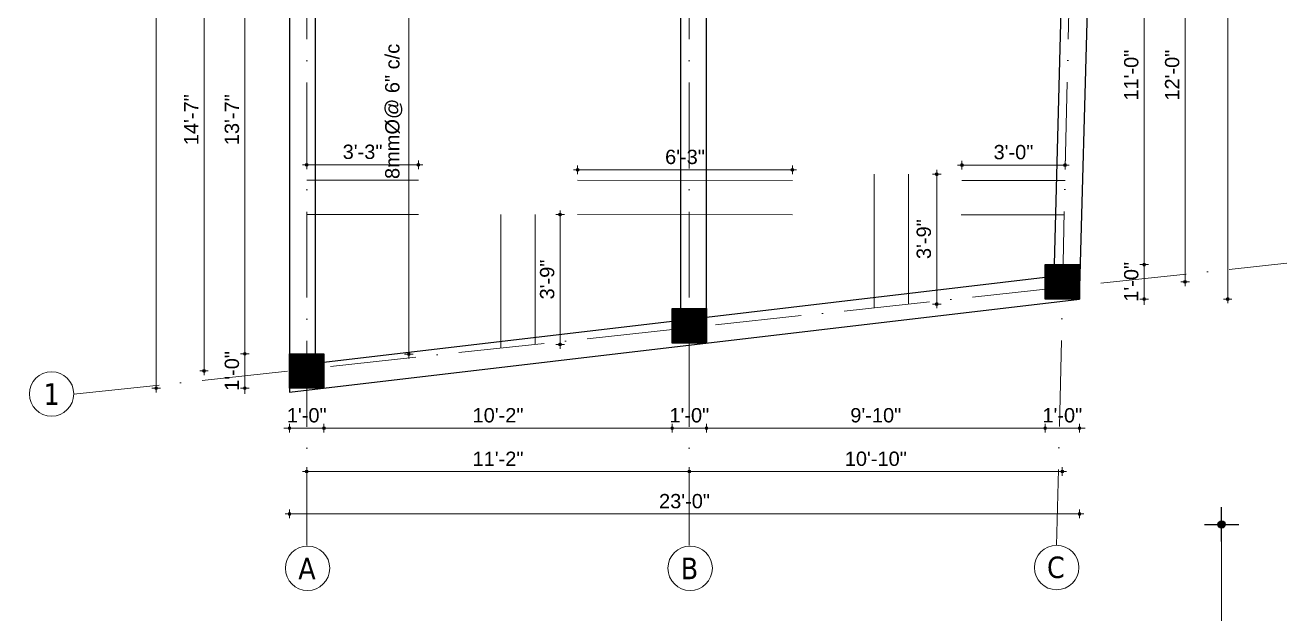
# Model space of a CAD drawing. Header units: inches. Extents: x 10143 to 23587, y -150 to 2442.
# Drawn here: x 11362.2 to 11802.9, y 797.1 to 1002.6 of the extents above; entities that cross this region are included whole.
import ezdxf

# ---------------------------------------------------------------- set-up
doc = ezdxf.new("R2010")
doc.units = ezdxf.units.IN
doc.header["$LTSCALE"] = 0.5
doc.header["$MEASUREMENT"] = 0
doc.header["$PDMODE"] = 66
doc.linetypes.add('ACAD_ISO10W100', pattern=[18, 12, -3, 0, -3])
for name, color, linetype, lineweight in [('BEAM LINE', 4, 'Continuous', 9), ('DIM_LINE', 165, 'Continuous', 15), ('Dimensions', 62, 'Continuous', 13), ('dimline', 3, 'Continuous', 15), ('hatch', 9, 'Continuous', 0), ('TEXT', 220, 'Continuous', 9), ('texts', 152, 'Continuous', 35), ('Toilet', 7, 'Continuous', 25)]:
    doc.layers.add(name, color=color, linetype=linetype, lineweight=lineweight)
for name, color, linetype in [('DIMENSION', 5, 'Continuous'), ('OUTLINE', 116, 'Continuous'), ('REBARS', 5, 'Continuous')]:
    doc.layers.add(name, color=color, linetype=linetype)
doc.styles.add('7 INCH', font='tahoma.ttf', dxfattribs={"height": 7})
doc.styles.add('Capt 1', font='arial.ttf', dxfattribs={"height": 12})
doc.styles.add('DIM', font='tahoma.ttf')
doc.styles.add('Labels', font='arial.ttf', dxfattribs={"height": 8})
doc.styles.get("Standard").update_dxf_attribs({"font": 'arial.ttf'})
doc.dimstyles.new('7 INCH', dxfattribs={"dimscale": 0, "dimtxt": 7, "dimasz": 1, "dimexe": 2, "dimexo": 9, "dimgap": 2, "dimtad": 1, "dimdec": 0, "dimzin": 3, "dimdsep": 46, "dimlunit": 4, "dimtxsty": '7 INCH', "dimblk": 'DIM', "dimcen": 3, "dimdle": 3, "dimse1": 1, "dimse2": 1, "dimclrd": 256, "dimclre": 256, "dimclrt": 7, "dimadec": 1, "dimazin": 2, "dimtfac": 1, "dimtdec": 0, "dimtix": 1, "dimtofl": 0, "dimtmove": 2, "dimatfit": 3, "dimldrblk": 'ARW', "dimfxl": 2, "dimfrac": 2, "dimtolj": 2, "dimtzin": 0, "dimarcsym": 0})
doc.dimstyles.new('S8', dxfattribs={"dimtxt": 5, "dimasz": 1, "dimexe": 6, "dimexo": 18, "dimgap": 1.9375, "dimtad": 1, "dimdec": 0, "dimzin": 3, "dimdsep": 46, "dimlunit": 4, "dimtxsty": 'Standard', "dimblk": 'dot 2', "dimcen": 12, "dimse1": 1, "dimse2": 1, "dimclrd": 1, "dimclre": 1, "dimclrt": 256, "dimadec": 0, "dimazin": 0, "dimtfac": 0.75, "dimtdec": 0, "dimtix": 1, "dimtmove": 1, "dimatfit": 3, "dimldrblk": 'DOT', "dimfxl": 1, "dimtolj": 1, "dimtzin": 0, "dimlwd": 9, "dimlwe": 9, "dimarcsym": 0})

# ---------------------------------------------------------------- blocks, each defined once
blk = doc.blocks.new('JMJ')
at = {"layer": 'Defpoints', "color": 0, "linetype": 'ByBlock'}
blk.add_point((43468.64, -5503.19), dxfattribs=at)
at = {"layer": 'OUTLINE', "lineweight": 18, "ltscale": 0.1}
for p, q in [((43448.24, -5432.43), (43448.24, -5670.11)), ((43509.11, -5432.43), (43509.11, -5520.19)), ((43509.11, -5520.19), (43555.42, -5520.19)), ((43509.11, -5581.07), (43509.11, -5670.11)), ((43509.11, -5581.07), (43555.42, -5581.07))]:
    blk.add_line(p, q, dxfattribs=at)
at = {"layer": 'OUTLINE', "lineweight": 18}
for p, q in [((43468.64, -5503.19), (43424.96, -5503.19)), ((43463.51, -5597.21), (43408.94, -5597.21))]:
    blk.add_line(p, q, dxfattribs=at)
at = {"layer": 'OUTLINE', "color": 0, "lineweight": 18}
blk.add_lwpolyline([(43509.11, -5499.91), (43417.34, -5499.91, 0.414214), (43413.14, -5504.11), (43413.14, -5593.01)], format="xyb", dxfattribs=at)
at = {"layer": 'OUTLINE', "lineweight": 18}
blk.add_lwpolyline([(43504.91, -5600.48), (43433.36, -5600.48, -0.414214), (43429.16, -5596.28), (43429.16, -5507.39)], format="xyb", dxfattribs=at)
at = {"layer": 'OUTLINE', "color": 0}
for points in [[(43428.46, -5507.39), (43429.86, -5507.39), (43429.16, -5503.19)], [(43504.91, -5500.61), (43509.11, -5499.91), (43504.91, -5499.21)]]:
    blk.add_solid(points, dxfattribs=at)
at = {"layer": 'OUTLINE', "lineweight": 18}
for points in [[(43412.44, -5593.01), (43413.84, -5593.01), (43413.14, -5597.21)], [(43504.91, -5599.78), (43509.11, -5600.48), (43504.91, -5601.18)]]:
    blk.add_solid(points, dxfattribs=at)
at = {"layer": 'REBARS'}
for p, q in [((43458.37, -5432.43), (43458.37, -5670.11)), ((43498.98, -5432.43), (43498.98, -5668.85)), ((43468.64, -5503.19), (43468.64, -5566.73)), ((43467.71, -5530.32), (43555.42, -5530.32)), ((43463.51, -5534.52), (43463.51, -5598.07)), ((43472.84, -5570.93), (43555.42, -5570.93))]:
    blk.add_line(p, q, dxfattribs=at)
for centre, start, end in [((43467.71, -5534.52), 90, 180), ((43472.84, -5566.73), 180, 270)]:
    blk.add_arc(centre, 4.2, start, end, dxfattribs=at)
at = {"layer": 'texts', "color": 254, "ltscale": 0.1, "insert": (43422.16, -5551.83), "char_height": 11.2, "width": 160.5298, "attachment_point": 5, "rotation": 90, "style": 'Labels'}
blk.add_mtext('\\A1;Ld+10∅', dxfattribs=at)
at = {"layer": 'texts', "color": 254, "ltscale": 0.1, "char_height": 8, "width": 114.6641, "attachment_point": 5, "style": 'Labels'}
for s, insert in [('Ld = Development length in tension', (43577.84, -5629.14)), ('%%C = Bar diameter', (43577.52, -5657.8))]:
    blk.add_mtext(s, dxfattribs=dict(at, insert=insert))
at = {"layer": 'texts', "ltscale": 0.1, "insert": (43493.4, -5721), "char_height": 12, "width": 389.7901, "attachment_point": 5, "style": 'Capt 1'}
blk.add_mtext('{\\L ANCHORAGE OF BEAM BARS\\P IN COLUMNS \\P\\fArial Narrow|b0|i1|c0|p34;\\H0.8333x;\\l(NOT TO SCALE")}', dxfattribs=at)
blk = doc.blocks.new('dot1')
at = {"layer": 'hatch'}
h = blk.add_hatch(color=256, dxfattribs=at)
edge = h.paths.add_edge_path()
edge.add_arc((0, 0), 1, 0, 360)
for p, q in [((3, 0), (-3, 0)), ((0, 3), (0, -3))]:
    blk.add_line(p, q, dxfattribs=at)
blk.add_circle((0, 0), 1, dxfattribs=at)
blk = doc.blocks.new('dot 2')
at = {"layer": 'hatch', "xscale": 0.5, "yscale": 0.5, "zscale": 0.5}
blk.add_blockref('dot1', (0, 0), dxfattribs=at)
blk = doc.blocks.new('*D1202')
at = {"layer": 'Defpoints', "color": 0, "transparency": 16777216}
for p in [(11454.57, 875.9), (11466.57, 875.9), (11466.57, 861.91)]:
    blk.add_point(p, dxfattribs=at)
at = {"layer": 'Toilet', "color": 1, "lineweight": 9, "transparency": 16777216}
for p, q in [((11453.57, 861.91), (11452.57, 861.91)), ((11454.57, 861.91), (11466.57, 861.91)), ((11467.57, 861.91), (11468.57, 861.91))]:
    blk.add_line(p, q, dxfattribs=at)
blk.add_blockref('dot 2', (11454.57, 861.91), dxfattribs=at)
at = {"layer": 'Toilet', "color": 1, "lineweight": 9, "transparency": 16777216, "rotation": 180}
blk.add_blockref('dot 2', (11466.57, 861.91), dxfattribs=at)
at = {"layer": 'Toilet', "transparency": 16777216, "insert": (11460.57, 866.4), "char_height": 5, "attachment_point": 5}
blk.add_mtext('\\A1;1\'-0"', dxfattribs=at)
blk = doc.blocks.new('_Dot')
at = {"color": 0, "linetype": 'ByBlock', "lineweight": -2}
blk.add_line((-0.5, 0), (-1, 0), dxfattribs=at)
at = {"color": 0, "linetype": 'ByBlock', "const_width": 0.5}
blk.add_lwpolyline([(-0.25, 0, 1), (0.25, 0, 1)], format="xyb", close=True, dxfattribs=at)
blk = doc.blocks.new('*D1203')
at = {"layer": 'Defpoints', "color": 0, "transparency": 16777216}
for p in [(11588.19, 891.66), (11466.57, 875.9), (11588.19, 861.91)]:
    blk.add_point(p, dxfattribs=at)
at = {"layer": 'Toilet', "color": 1, "lineweight": 9, "transparency": 16777216}
blk.add_line((11467.57, 861.91), (11587.19, 861.91), dxfattribs=at)
at = {"layer": 'Toilet', "color": 1, "lineweight": 9, "transparency": 16777216, "rotation": 180}
blk.add_blockref('dot 2', (11466.57, 861.91), dxfattribs=at)
at = {"layer": 'Toilet', "color": 1, "lineweight": 9, "transparency": 16777216}
blk.add_blockref('dot 2', (11588.19, 861.91), dxfattribs=at)
at = {"layer": 'Toilet', "transparency": 16777216, "insert": (11527.38, 866.4), "char_height": 5, "attachment_point": 5}
blk.add_mtext('\\A1;10\'-2"', dxfattribs=at)
blk = doc.blocks.new('*D1204')
at = {"layer": 'Defpoints', "color": 0, "transparency": 16777216}
for p in [(11588.19, 891.66), (11600.19, 891.66), (11600.19, 861.91)]:
    blk.add_point(p, dxfattribs=at)
at = {"layer": 'Toilet', "color": 1, "lineweight": 9, "transparency": 16777216}
for p, q in [((11587.19, 861.91), (11586.19, 861.91)), ((11588.19, 861.91), (11600.19, 861.91)), ((11601.19, 861.91), (11602.19, 861.91))]:
    blk.add_line(p, q, dxfattribs=at)
blk.add_blockref('dot 2', (11588.19, 861.91), dxfattribs=at)
at = {"layer": 'Toilet', "color": 1, "lineweight": 9, "transparency": 16777216, "rotation": 180}
blk.add_blockref('dot 2', (11600.19, 861.91), dxfattribs=at)
at = {"layer": 'Toilet', "transparency": 16777216, "insert": (11594.19, 866.4), "char_height": 5, "attachment_point": 5}
blk.add_mtext('\\A1;1\'-0"', dxfattribs=at)
blk = doc.blocks.new('*D1205')
at = {"layer": 'Defpoints', "color": 0, "transparency": 16777216}
for p in [(11718.47, 907.03), (11600.19, 891.66), (11718.47, 861.91)]:
    blk.add_point(p, dxfattribs=at)
at = {"layer": 'Toilet', "color": 1, "lineweight": 9, "transparency": 16777216}
blk.add_line((11601.19, 861.91), (11717.47, 861.91), dxfattribs=at)
at = {"layer": 'Toilet', "color": 1, "lineweight": 9, "transparency": 16777216, "rotation": 180}
blk.add_blockref('dot 2', (11600.19, 861.91), dxfattribs=at)
at = {"layer": 'Toilet', "color": 1, "lineweight": 9, "transparency": 16777216}
blk.add_blockref('dot 2', (11718.47, 861.91), dxfattribs=at)
at = {"layer": 'Toilet', "transparency": 16777216, "insert": (11659.33, 866.4), "char_height": 5, "attachment_point": 5}
blk.add_mtext('\\A1;9\'-10"', dxfattribs=at)
blk = doc.blocks.new('*D1206')
at = {"layer": 'Defpoints', "color": 0, "transparency": 16777216}
for p in [(11718.47, 907.03), (11730.47, 907.03), (11730.47, 861.91)]:
    blk.add_point(p, dxfattribs=at)
at = {"layer": 'Toilet', "color": 1, "lineweight": 9, "transparency": 16777216}
for p, q in [((11717.47, 861.91), (11716.47, 861.91)), ((11718.47, 861.91), (11730.47, 861.91)), ((11731.47, 861.91), (11732.47, 861.91))]:
    blk.add_line(p, q, dxfattribs=at)
blk.add_blockref('dot 2', (11718.47, 861.91), dxfattribs=at)
at = {"layer": 'Toilet', "color": 1, "lineweight": 9, "transparency": 16777216, "rotation": 180}
blk.add_blockref('dot 2', (11730.47, 861.91), dxfattribs=at)
at = {"layer": 'Toilet', "transparency": 16777216, "insert": (11724.47, 866.4), "char_height": 5, "attachment_point": 5}
blk.add_mtext('\\A1;1\'-0"', dxfattribs=at)
blk = doc.blocks.new('*D1209')
at = {"layer": 'Defpoints', "color": 0, "transparency": 16777216}
for p in [(11730.47, 919.03), (11753.07, 919.03), (11730.47, 907.03)]:
    blk.add_point(p, dxfattribs=at)
at = {"layer": 'Toilet', "color": 1, "lineweight": 9, "transparency": 16777216}
for p, q in [((11753.07, 920.03), (11753.07, 921.03)), ((11753.07, 907.03), (11753.07, 919.03)), ((11753.07, 906.03), (11753.07, 905.03))]:
    blk.add_line(p, q, dxfattribs=at)
for p, rotation in [((11753.07, 919.03), 270), ((11753.07, 907.03), 90)]:
    blk.add_blockref('dot 2', p, dxfattribs=dict(at, rotation=rotation))
at = {"layer": 'Toilet', "transparency": 16777216, "insert": (11748.58, 913.03), "char_height": 5, "attachment_point": 5, "rotation": 90}
blk.add_mtext('\\A1;1\'-0"', dxfattribs=at)
blk = doc.blocks.new('*D1210')
at = {"layer": 'Defpoints', "color": 0, "transparency": 16777216}
for p in [(11734.52, 1051.39), (11753.07, 1051.39), (11730.47, 919.03)]:
    blk.add_point(p, dxfattribs=at)
at = {"layer": 'Toilet', "color": 1, "lineweight": 9, "transparency": 16777216}
blk.add_line((11753.07, 920.03), (11753.07, 1050.39), dxfattribs=at)
for p, rotation in [((11753.07, 1051.39), 90), ((11753.07, 919.03), 270)]:
    blk.add_blockref('dot 2', p, dxfattribs=dict(at, rotation=rotation))
at = {"layer": 'Toilet', "transparency": 16777216, "insert": (11748.58, 985.21), "char_height": 5, "attachment_point": 5, "rotation": 90}
blk.add_mtext('\\A1;11\'-0"', dxfattribs=at)
blk = doc.blocks.new('*D1215')
at = {"layer": 'Defpoints', "color": 0, "transparency": 16777216}
for p in [(11734.52, 1057.39), (11730.47, 913.03), (11767.36, 913.03)]:
    blk.add_point(p, dxfattribs=at)
at = {"layer": 'Toilet', "color": 1, "lineweight": 9, "transparency": 16777216}
blk.add_line((11767.36, 1056.39), (11767.36, 914.03), dxfattribs=at)
for p, rotation in [((11767.36, 1057.39), 90), ((11767.36, 913.03), 270)]:
    blk.add_blockref('dot 2', p, dxfattribs=dict(at, rotation=rotation))
at = {"layer": 'Toilet', "transparency": 16777216, "insert": (11762.87, 985.21), "char_height": 5, "attachment_point": 5, "rotation": 90}
blk.add_mtext('\\A1;12\'-0"', dxfattribs=at)
blk = doc.blocks.new('*D1219')
at = {"layer": 'Defpoints', "color": 0, "transparency": 16777216}
for p in [(11454.57, 1051.39), (11438.94, 887.9), (11454.57, 887.9)]:
    blk.add_point(p, dxfattribs=at)
at = {"layer": 'Toilet', "color": 1, "lineweight": 9, "transparency": 16777216}
blk.add_line((11438.94, 1050.39), (11438.94, 888.9), dxfattribs=at)
for p, rotation in [((11438.94, 1051.39), 90), ((11438.94, 887.9), 270)]:
    blk.add_blockref('dot 2', p, dxfattribs=dict(at, rotation=rotation))
at = {"layer": 'Toilet', "transparency": 16777216, "insert": (11434.45, 969.65), "char_height": 5, "attachment_point": 5, "rotation": 90}
blk.add_mtext('\\A1;13\'-7"', dxfattribs=at)
blk = doc.blocks.new('*D1220')
at = {"layer": 'Defpoints', "color": 0, "transparency": 16777216}
for p in [(11454.57, 887.9), (11438.94, 875.9), (11454.57, 875.9)]:
    blk.add_point(p, dxfattribs=at)
at = {"layer": 'Toilet', "color": 1, "lineweight": 9, "transparency": 16777216}
for p, q in [((11438.94, 888.9), (11438.94, 889.9)), ((11438.94, 887.9), (11438.94, 875.9)), ((11438.94, 874.9), (11438.94, 873.9))]:
    blk.add_line(p, q, dxfattribs=at)
for p, rotation in [((11438.94, 887.9), 270), ((11438.94, 875.9), 90)]:
    blk.add_blockref('dot 2', p, dxfattribs=dict(at, rotation=rotation))
at = {"layer": 'Toilet', "transparency": 16777216, "insert": (11434.45, 881.9), "char_height": 5, "attachment_point": 5, "rotation": 90}
blk.add_mtext('\\A1;1\'-0"', dxfattribs=at)
blk = doc.blocks.new('*D1222')
at = {"layer": 'Defpoints', "color": 0, "transparency": 16777216}
for p in [(11454.57, 1057.39), (11424.69, 881.9), (11454.57, 881.9)]:
    blk.add_point(p, dxfattribs=at)
at = {"layer": 'Toilet', "color": 1, "lineweight": 9, "transparency": 16777216}
blk.add_line((11424.69, 1056.39), (11424.69, 882.9), dxfattribs=at)
for p, rotation in [((11424.69, 1057.39), 90), ((11424.69, 881.9), 270)]:
    blk.add_blockref('dot 2', p, dxfattribs=dict(at, rotation=rotation))
at = {"layer": 'Toilet', "transparency": 16777216, "insert": (11420.25, 969.65), "char_height": 5, "attachment_point": 5, "rotation": 90}
blk.add_mtext('\\A1;14\'-7"', dxfattribs=at)
blk = doc.blocks.new('*D1194')
at = {"layer": 'Defpoints', "color": 0, "transparency": 16777216}
for p in [(11407.98, 1222.07), (11454.57, 1222.07), (11454.57, 875.9)]:
    blk.add_point(p, dxfattribs=at)
at = {"layer": 'Toilet', "color": 1, "lineweight": 9, "transparency": 16777216}
blk.add_line((11407.98, 876.9), (11407.98, 1221.07), dxfattribs=at)
for p, rotation in [((11407.98, 1222.07), 90), ((11407.98, 875.9), 270)]:
    blk.add_blockref('dot 2', p, dxfattribs=dict(at, rotation=rotation))
at = {"layer": 'Toilet', "transparency": 16777216, "insert": (11403.49, 1048.99), "char_height": 5, "attachment_point": 5, "rotation": 90}
blk.add_mtext('\\A1;28\'-10"', dxfattribs=at)
blk = doc.blocks.new('*D1187')
at = {"layer": 'Defpoints', "color": 0, "transparency": 16777216}
for p in [(11594.19, 1016.04), (11594.19, 1016.04), (11460.57, 963.59)]:
    blk.add_point(p, dxfattribs=at)
at = {"layer": 'DIM_LINE', "color": 1, "lineweight": 9, "transparency": 16777216}
blk.add_line((11461.57, 1016.04), (11593.19, 1016.04), dxfattribs=at)
at = {"layer": 'DIM_LINE', "color": 1, "lineweight": 9, "transparency": 16777216, "rotation": 180}
blk.add_blockref('dot 2', (11460.57, 1016.04), dxfattribs=at)
at = {"layer": 'DIM_LINE', "color": 1, "lineweight": 9, "transparency": 16777216}
blk.add_blockref('dot 2', (11594.19, 1016.04), dxfattribs=at)
at = {"layer": 'DIM_LINE', "transparency": 16777216, "insert": (11527.38, 1021.3), "char_height": 5, "attachment_point": 5}
blk.add_mtext('\\A1;8mm%%C@ 6" c/c', dxfattribs=at)
blk = doc.blocks.new('*D1188')
at = {"layer": 'Defpoints', "color": 0, "transparency": 16777216}
for p in [(11510.98, 1057.32), (11496.23, 887.78), (11508.91, 887.78)]:
    blk.add_point(p, dxfattribs=at)
at = {"layer": 'DIM_LINE', "color": 1, "lineweight": 9, "transparency": 16777216}
blk.add_line((11496.23, 1056.32), (11496.23, 888.78), dxfattribs=at)
for p, rotation in [((11496.23, 1057.32), 90), ((11496.23, 887.78), 270)]:
    blk.add_blockref('dot 2', p, dxfattribs=dict(at, rotation=rotation))
at = {"layer": 'DIM_LINE', "transparency": 16777216, "insert": (11490.96, 972.55), "char_height": 5, "attachment_point": 5, "rotation": 90}
blk.add_mtext('\\A1;8mm%%C@ 6" c/c', dxfattribs=at)
blk = doc.blocks.new('*D1189')
at = {"layer": 'Defpoints', "color": 0, "transparency": 16777216}
for p in [(11727.82, 1016.04), (11594.19, 963.59), (11727.82, 963.43)]:
    blk.add_point(p, dxfattribs=at)
at = {"layer": 'DIM_LINE', "color": 1, "lineweight": 9, "transparency": 16777216}
blk.add_line((11595.19, 1016.04), (11726.82, 1016.04), dxfattribs=at)
at = {"layer": 'DIM_LINE', "color": 1, "lineweight": 9, "transparency": 16777216, "rotation": 180}
blk.add_blockref('dot 2', (11594.19, 1016.04), dxfattribs=at)
at = {"layer": 'DIM_LINE', "color": 1, "lineweight": 9, "transparency": 16777216}
blk.add_blockref('dot 2', (11727.82, 1016.04), dxfattribs=at)
at = {"layer": 'DIM_LINE', "transparency": 16777216, "insert": (11661, 1021.3), "char_height": 5, "attachment_point": 5}
blk.add_mtext('\\A1;8mm%%C@ 6" c/c', dxfattribs=at)
blk = doc.blocks.new('DIM')
at = {"layer": 'DIMENSION'}
h = blk.add_hatch(color=256, dxfattribs=at)
h.paths.add_polyline_path([(0, 1.28), (0, 0), (1.28, 0, 0.414214)])
h.paths.add_polyline_path([(1.28, 0), (0, 0), (0, -1.28, 0.414214)])
h.paths.add_polyline_path([(0, 0), (-1.28, 0, 0.414214), (0, -1.28)])
h.paths.add_polyline_path([(0, 1.28, 0.414214), (-1.28, 0), (0, 0)])
for p, q in [((0, 6), (0, -6)), ((-6, 0), (6, 0))]:
    blk.add_line(p, q, dxfattribs=at)
blk.add_circle((0, 0), 1.28, dxfattribs=at)
blk = doc.blocks.new('*D852')
at = {"layer": 'Defpoints', "color": 0, "ltscale": 50, "transparency": 16777216}
for p in [(340419.26, 284222.4), (340457.82, 284222.4), (340457.82, 284067.6)]:
    blk.add_point(p, dxfattribs=at)
at = {"layer": 'DIMENSION', "lineweight": -2, "ltscale": 50, "transparency": 16777216}
blk.add_line((340419.26, 284068.6), (340419.26, 284221.4), dxfattribs=at)
for p, rotation in [((340419.26, 284222.4), 90), ((340419.26, 284067.6), 270)]:
    blk.add_blockref('DIM', p, dxfattribs=dict(at, rotation=rotation))
at = {"layer": 'DIMENSION', "color": 7, "ltscale": 50, "transparency": 16777216, "insert": (340413.69, 284145), "char_height": 7, "attachment_point": 5, "rotation": 90, "style": '7 INCH'}
blk.add_mtext('\\A2;6\'-0"', dxfattribs=at)
blk = doc.blocks.new('ARW')
at = {"layer": 'DIMENSION'}
blk.add_lwpolyline([(-0.5, 0, 0, 3, 0), (-5.5, 0, 0, 0, 0), (-0.5, 0, 0, 0, 0)], format="xyseb", dxfattribs=at)
blk = doc.blocks.new('*D1451')
at = {"layer": 'Defpoints', "color": 0, "transparency": 16777216}
for p in [(11540.37, 936.5), (11540.35, 891.18), (11549.06, 891.18)]:
    blk.add_point(p, dxfattribs=at)
at = {"layer": 'Toilet', "color": 1, "lineweight": 9, "transparency": 16777216}
blk.add_line((11549.06, 935.5), (11549.06, 892.18), dxfattribs=at)
for p, rotation in [((11549.06, 936.5), 90), ((11549.06, 891.18), 270)]:
    blk.add_blockref('dot 2', p, dxfattribs=dict(at, rotation=rotation))
at = {"layer": 'Toilet', "transparency": 16777216, "insert": (11544.57, 913.84), "char_height": 5, "attachment_point": 5, "rotation": 90}
blk.add_mtext('\\A1;3\'-9"', dxfattribs=at)
blk = doc.blocks.new('*D1452')
at = {"layer": 'Defpoints', "color": 0, "transparency": 16777216}
for p in [(11630.19, 952.14), (11555.19, 948.49), (11630.19, 948.47)]:
    blk.add_point(p, dxfattribs=at)
at = {"layer": 'Toilet', "color": 1, "lineweight": 9, "transparency": 16777216}
blk.add_line((11556.19, 952.14), (11629.19, 952.14), dxfattribs=at)
at = {"layer": 'Toilet', "color": 1, "lineweight": 9, "transparency": 16777216, "rotation": 180}
blk.add_blockref('dot 2', (11555.19, 952.14), dxfattribs=at)
at = {"layer": 'Toilet', "color": 1, "lineweight": 9, "transparency": 16777216}
blk.add_blockref('dot 2', (11630.19, 952.14), dxfattribs=at)
at = {"layer": 'Toilet', "transparency": 16777216, "insert": (11592.69, 956.63), "char_height": 5, "attachment_point": 5}
blk.add_mtext('\\A1;6\'-3"', dxfattribs=at)
blk = doc.blocks.new('*D1453')
at = {"layer": 'Defpoints', "color": 0, "transparency": 16777216}
for p in [(11499.57, 953.91), (11460.57, 948.52), (11499.57, 948.51)]:
    blk.add_point(p, dxfattribs=at)
at = {"layer": 'Toilet', "color": 1, "lineweight": 9, "transparency": 16777216}
blk.add_line((11461.57, 953.91), (11498.57, 953.91), dxfattribs=at)
at = {"layer": 'Toilet', "color": 1, "lineweight": 9, "transparency": 16777216, "rotation": 180}
blk.add_blockref('dot 2', (11460.57, 953.91), dxfattribs=at)
at = {"layer": 'Toilet', "color": 1, "lineweight": 9, "transparency": 16777216}
blk.add_blockref('dot 2', (11499.57, 953.91), dxfattribs=at)
at = {"layer": 'Toilet', "transparency": 16777216, "insert": (11480.07, 958.41), "char_height": 5, "attachment_point": 5}
blk.add_mtext('\\A1;3\'-3"', dxfattribs=at)
blk = doc.blocks.new('*D1454')
at = {"layer": 'Defpoints', "color": 0, "transparency": 16777216}
for p in [(11725.42, 953.81), (11689.41, 948.45), (11725.42, 948.44)]:
    blk.add_point(p, dxfattribs=at)
at = {"layer": 'Toilet', "color": 1, "lineweight": 9, "transparency": 16777216}
blk.add_line((11690.41, 953.81), (11724.42, 953.81), dxfattribs=at)
at = {"layer": 'Toilet', "color": 1, "lineweight": 9, "transparency": 16777216, "rotation": 180}
blk.add_blockref('dot 2', (11689.41, 953.81), dxfattribs=at)
at = {"layer": 'Toilet', "color": 1, "lineweight": 9, "transparency": 16777216}
blk.add_blockref('dot 2', (11725.42, 953.81), dxfattribs=at)
at = {"layer": 'Toilet', "transparency": 16777216, "insert": (11707.42, 958.3), "char_height": 5, "attachment_point": 5}
blk.add_mtext('\\A1;3\'-0"', dxfattribs=at)
blk = doc.blocks.new('*D1455')
at = {"layer": 'Defpoints', "color": 0, "transparency": 16777216}
for p in [(11670.78, 950.6), (11670.77, 905.28), (11680.62, 905.28)]:
    blk.add_point(p, dxfattribs=at)
at = {"layer": 'Toilet', "color": 1, "lineweight": 9, "transparency": 16777216}
blk.add_line((11680.62, 949.6), (11680.62, 906.28), dxfattribs=at)
for p, rotation in [((11680.62, 950.6), 90), ((11680.62, 905.28), 270)]:
    blk.add_blockref('dot 2', p, dxfattribs=dict(at, rotation=rotation))
at = {"layer": 'Toilet', "transparency": 16777216, "insert": (11676.13, 927.94), "char_height": 5, "attachment_point": 5, "rotation": 90}
blk.add_mtext('\\A1;3\'-9"', dxfattribs=at)
blk = doc.blocks.new('dfg')
at = {"layer": 'DIMENSION', "ltscale": 50}
dim = blk.add_linear_dim(base=(340419.26, 284222.4), p1=(340457.82, 284067.6), p2=(340457.82, 284222.4), angle=90, text='6\'-0"', dimstyle='7 INCH', override={"dimscale": 1}, dxfattribs=at)
dim.commit()
dim.dimension.update_dxf_attribs({"geometry": '*D852', "text_midpoint": (340413.69, 284145)})

msp = doc.modelspace()

# ---------------------------------------------------------------- hatches: boundary and pattern name
at = {"layer": 'Toilet'}
h = msp.add_hatch(dxfattribs=at)
h.set_pattern_fill('ANSI31', color=256, angle=90)
h.set_pattern_definition([(135, (11713.42031, -2510.24424), (-0.0883883476, -0.0883883476), [])])
h.paths.add_polyline_path([(11466.57, 875.9), (11466.57, 887.9), (11454.57, 887.9), (11454.57, 875.9)])
h.paths.add_polyline_path([(11454.57, 1051.39), (11466.57, 1051.39), (11466.57, 1063.39), (11454.57, 1063.39)])
h.paths.add_polyline_path([(11466.57, 1210.07), (11466.57, 1222.07), (11454.57, 1222.07), (11454.57, 1210.07)])
h.paths.add_polyline_path([(11600.19, 1218.42), (11600.19, 1230.42), (11588.19, 1230.42), (11588.19, 1218.42)])
h.paths.add_polyline_path([(11722.52, 1063.39), (11722.52, 1051.39), (11734.52, 1051.39), (11734.52, 1063.39)])
h.paths.add_polyline_path([(11718.47, 907.03), (11730.47, 907.03), (11730.47, 919.03), (11718.47, 919.03)])
h.paths.add_polyline_path([(11600.19, 903.66), (11588.19, 903.66), (11588.19, 891.66), (11600.19, 891.66)])
h.paths.add_polyline_path([(11600.19, 1051.39), (11600.19, 1063.39), (11588.19, 1063.39), (11588.19, 1051.39)])

# ---------------------------------------------------------------- linework, layer by layer
at = {"layer": 'BEAM LINE'}
for p, q in [((11460.57, 948.52), (11499.57, 948.51)), ((11555.19, 948.49), (11630.19, 948.47)), ((11658.78, 950.6), (11658.77, 903.98)), ((11670.78, 950.6), (11670.77, 905.28)), ((11689.41, 948.45), (11725.42, 948.44)), ((11460.57, 936.52), (11499.57, 936.51)), ((11528.37, 936.5), (11528.35, 889.88)), ((11540.37, 936.5), (11540.35, 891.18)), ((11555.19, 936.49), (11630.19, 936.47)), ((11689.14, 936.45), (11725.15, 936.44))]:
    msp.add_line(p, q, dxfattribs=at)
at = {"layer": 'TEXT', "linetype": 'ACAD_ISO10W100', "ltscale": 5}
for p, q in [((11460.57, 1298.33), (11460.57, 820.96)), ((11594.19, 1298.33), (11594.19, 820.96)), ((11733.45, 1298.33), (11722.5, 820.96)), ((11379.2, 873.75), (11802.88, 919.56))]:
    msp.add_line(p, q, dxfattribs=at)
at = {"layer": 'TEXT', "ltscale": 0.5}
for centre in [(11371.44, 873.88), (11460.86, 813), (11594.48, 813), (11722.5, 813.25)]:
    msp.add_circle(centre, 7.76, dxfattribs=at)
at = {"layer": 'Toilet'}
for p, q in [((11463.57, 1222.07), (11463.57, 887.9)), ((11591.19, 903.66), (11591.19, 1221.59)), ((11600.19, 900.55), (11600.19, 1222.16)), ((11730.47, 907.03), (11735.14, 1073.67)), ((11454.57, 1063.39), (11454.57, 874.48)), ((11721.8, 919.03), (11725.25, 1051.39)), ((11600.19, 900.72), (11718.47, 914.68)), ((11454.57, 874.48), (11730.47, 907.03)), ((11466.57, 884.96), (11588.19, 899.31))]:
    msp.add_line(p, q, dxfattribs=at)
for points in [[(11718.47, 907.03), (11718.47, 919.03), (11730.47, 919.03), (11730.47, 907.03)], [(11718.47, 919.03), (11730.47, 919.03), (11730.47, 907.03), (11718.47, 907.03)], [(11588.19, 891.66), (11588.19, 903.66), (11600.19, 903.66), (11600.19, 891.66)], [(11588.19, 903.66), (11600.19, 903.66), (11600.19, 891.66), (11588.19, 891.66)], [(11454.57, 875.9), (11454.57, 887.9), (11466.57, 887.9), (11466.57, 875.9)], [(11454.57, 887.9), (11466.57, 887.9), (11466.57, 875.9), (11454.57, 875.9)]]:
    msp.add_lwpolyline(points, close=True, dxfattribs=at)

# ---------------------------------------------------------------- block references
at = {"layer": 'Dimensions'}
msp.add_blockref('JMJ', (-32169.04, 6263.58), dxfattribs=at)
at = {"layer": 'dimline', "linetype": 'Continuous'}
msp.add_blockref('dfg', (-328639.14, -283394.09), dxfattribs=at)

# ---------------------------------------------------------------- texts
at = {"layer": 'TEXT', "ltscale": 0.5, "char_height": 7.5, "width": 853.3078, "attachment_point": 9, "style": 'DIM'}
for s, insert in [('1', (11374.26, 870.07)), ('A', (11463.68, 809.18)), ('B', (11597.3, 809.18)), ('C', (11725.32, 809.44))]:
    msp.add_mtext(s, dxfattribs=dict(at, insert=insert))

# ---------------------------------------------------------------- dimensions: what is measured, and where the dimension line sits
at = {"layer": 'DIM_LINE'}
dim = msp.add_linear_dim(base=(11496.23, 887.78), p1=(11510.98, 1057.32), p2=(11508.91, 887.78), angle=270, text='8mm%%C@ 6" c/c', dimstyle='S8', dxfattribs=at)
dim.commit()
dim.dimension.update_dxf_attribs({"geometry": '*D1188', "text_midpoint": (11490.96, 972.55)})
for base, p1, p2, picture, middle in [((11594.19, 1016.04), (11460.57, 963.59), (11594.19, 1016.04), '*D1187', (11527.38, 1021.3)), ((11727.82, 1016.04), (11594.19, 963.59), (11727.82, 963.43), '*D1189', (11661, 1021.3))]:
    dim = msp.add_linear_dim(base=base, p1=p1, p2=p2, text='8mm%%C@ 6" c/c', dimstyle='S8', dxfattribs=at)
    dim.commit()
    dim.dimension.update_dxf_attribs({"geometry": picture, "text_midpoint": middle})
at = {"layer": 'Toilet'}
msp.add_linear_dim(base=(11782.24, 1239.13), p1=(11730.47, 907.03), p2=(11739.45, 1239.13), angle=90, dimstyle='S8', override={"dimfxl": 2, "dimfxlon": 1, "dimarcsym": 1}, dxfattribs=at).render()
for base, p1, p2, picture, middle in [((11407.98, 1222.07), (11454.57, 875.9), (11454.57, 1222.07), '*D1194', (11403.49, 1048.99)), ((11424.69, 881.9), (11454.57, 1057.39), (11454.57, 881.9), '*D1222', (11420.25, 969.65)), ((11767.36, 913.03), (11734.52, 1057.39), (11730.47, 913.03), '*D1215', (11762.87, 985.21)), ((11438.94, 887.9), (11454.57, 1051.39), (11454.57, 887.9), '*D1219', (11434.45, 969.65)), ((11753.07, 1051.39), (11730.47, 919.03), (11734.52, 1051.39), '*D1210', (11748.58, 985.21)), ((11680.62, 905.28), (11670.78, 950.6), (11670.77, 905.28), '*D1455', (11676.13, 927.94)), ((11549.06, 891.18), (11540.37, 936.5), (11540.35, 891.18), '*D1451', (11544.57, 913.84)), ((11753.07, 919.03), (11730.47, 907.03), (11730.47, 919.03), '*D1209', (11748.58, 913.03)), ((11438.94, 875.9), (11454.57, 887.9), (11454.57, 875.9), '*D1220', (11434.45, 881.9))]:
    dim = msp.add_linear_dim(base=base, p1=p1, p2=p2, angle=90, dimstyle='S8', override={"dimfxl": 2, "dimfxlon": 1, "dimarcsym": 1}, dxfattribs=at)
    dim.commit()
    dim.dimension.update_dxf_attribs({"geometry": picture, "text_midpoint": middle})
for base, p1, p2, picture, middle in [((11499.57, 953.91), (11460.57, 948.52), (11499.57, 948.51), '*D1453', (11480.07, 958.41)), ((11725.42, 953.81), (11689.41, 948.45), (11725.42, 948.44), '*D1454', (11707.42, 958.3)), ((11630.19, 952.14), (11555.19, 948.49), (11630.19, 948.47), '*D1452', (11592.69, 956.63)), ((11718.47, 861.91), (11600.19, 891.66), (11718.47, 907.03), '*D1205', (11659.33, 866.4)), ((11730.47, 861.91), (11718.47, 907.03), (11730.47, 907.03), '*D1206', (11724.47, 866.4)), ((11588.19, 861.91), (11466.57, 875.9), (11588.19, 891.66), '*D1203', (11527.38, 866.4)), ((11600.19, 861.91), (11588.19, 891.66), (11600.19, 891.66), '*D1204', (11594.19, 866.4)), ((11466.57, 861.91), (11454.57, 875.9), (11466.57, 875.9), '*D1202', (11460.57, 866.4))]:
    dim = msp.add_linear_dim(base=base, p1=p1, p2=p2, dimstyle='S8', override={"dimfxl": 2, "dimfxlon": 1, "dimarcsym": 1}, dxfattribs=at)
    dim.commit()
    dim.dimension.update_dxf_attribs({"geometry": picture, "text_midpoint": middle})
for base, p1, p2 in [((11730.47, 831.97), (11454.57, 875.9), (11730.47, 907.03)), ((11724.47, 846.78), (11594.19, 891.66), (11724.47, 907.03)), ((11594.19, 846.78), (11460.57, 875.9), (11594.19, 891.66))]:
    msp.add_linear_dim(base=base, p1=p1, p2=p2, dimstyle='S8', override={"dimfxl": 2, "dimfxlon": 1, "dimarcsym": 1}, dxfattribs=at).render()

doc.saveas('drawing.dxf')
